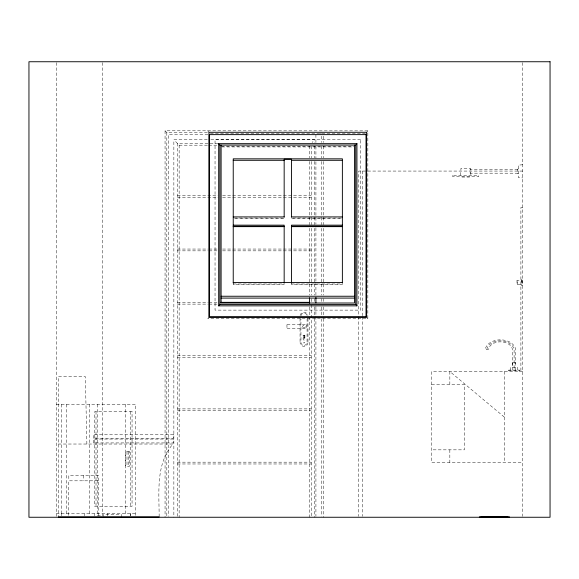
<?xml version="1.0" encoding="UTF-8"?>
<svg xmlns="http://www.w3.org/2000/svg" width="579" height="579" viewBox="0 0 579 579"><rect width="100%" height="100%" fill="white"/><g stroke="black" fill="none" stroke-linecap="round" stroke-linejoin="round"><path stroke-width="0.43" stroke-dasharray="2.9 2.17" d="M159.138 516.743C159.174 492.186 155.57 464.213 172.918 444.028L58.341 444.028M486.78 349.332C489.653 338.013 511.235 338.013 514.109 349.332L514.109 370.386M208.976 317.227L207.767 318.653L367.846 318.653L367.846 130.861L165.058 130.803L165.058 517.257M367.035 131.809L367.846 130.861M312.103 142.485L312.986 141.587M320.484 133.93L321.273 133.127M304.322 337.897L304.771 338.064M517.517 284.658L517.517 280.207M303.982 342.37C303.309 344.078 305.075 341.509 304.018 343.079M460.616 175.321L460.985 168.257L470.618 168.286L470.901 175.321M207.362 132.598L166.817 132.598L166.817 517.257M365.421 133.713L210.191 133.713L207.767 130.861M207.933 134.625L168.337 134.625L168.337 516.352M207.275 139.785L173.859 139.785L173.859 517.257M210.886 139.785L314.744 139.785L314.744 142.499M218.08 143.382L177.384 143.382L177.384 517.257M175.625 141.587L179.143 145.184L207.904 145.184M208.802 145.184L217.791 145.184M221.106 146.516L353.603 146.516M222.01 146.928L353.603 146.928M522.721 164.762L518.386 165.138L518.393 177.623L522.721 177.898M518.386 168.858C516.902 168.272 516.801 174.366 518.386 173.809M517.764 169.473L470.119 169.473L470.119 173.179L517.764 173.193M522.721 171.066L358.734 171.066L358.734 315.685M177.384 195.767L218.08 195.767M222.597 195.767L311.227 195.767M177.384 197.562L218.08 197.562M222.597 197.562L311.227 197.562M522.721 207.506L520.897 207.506L520.897 371.494M234.126 218.022L284.166 218.022L284.166 218.392L234.126 218.392M341.487 218.022L291.447 218.022L291.447 218.392L342.377 218.392M177.384 249.05L208.129 249.05M209.033 249.05L218.08 249.05M222.597 249.05L311.227 249.05M177.384 250.845L208.129 250.845M209.033 250.845L218.08 250.845M222.597 250.845L311.227 250.845M233.236 283.978L284.166 283.978L284.166 284.347L233.236 284.347L233.236 282.509M291.447 283.978L342.377 283.978L342.377 284.347L291.447 284.347L291.447 282.878M177.384 302.332L208.129 302.332M209.033 302.332L218.08 302.332M177.384 304.127L208.129 304.127M209.033 304.127L218.08 304.127M286.938 324.732L286.981 328.329M287.126 324.732L306.11 324.732M306.262 324.732L306.262 328.329M287.126 328.329L306.11 328.329M304.098 335.06C304.221 337.723 303.743 334.763 304.062 335.147M303.794 337.731L304.467 337.731M303.845 337.81L304.467 337.897M303.989 338.143L303.28 337.796M177.384 355.615L311.227 355.615M177.384 357.409L311.227 357.409M512.849 363.076L512.473 363.076L512.473 367.281M515.368 363.076L515.744 363.076M508.644 370.386L519.58 370.386M522.721 371.494L431.616 371.494L431.616 462.592L522.721 462.592M431.616 384.246L464.416 384.246L464.416 449.84L431.616 449.84M56.279 404.287L135.718 404.287L135.718 515.795M177.384 408.89L311.227 408.89M177.384 410.692L311.227 410.692M177.384 462.172L311.227 462.172M177.384 463.974L311.227 463.974M56.279 513.609L135.718 513.609M97.395 515.433L102.302 515.433M504.244 417.039L449.84 371.494L449.84 384.246M165.058 130.803L168.576 134.393M366.637 317.227L367.846 318.653M86.893 444.021L85.33 376.603L58.341 376.603L58.341 516.909M522.721 62.648L522.721 516.359M519.58 371.494L519.58 370.09L508.644 370.09L508.644 371.494M517.662 370.09L517.662 367.281L510.562 367.281L510.562 370.09M515.715 370.386L515.715 349.275C512.429 336.717 488.546 336.703 485.195 349.209L488.365 349.463C490.76 339.33 510.041 339.316 512.509 349.398L512.509 370.386M504.244 371.494L504.244 462.592M469.656 176.682L469.475 177.058L462.042 177.058L461.854 176.682M449.84 449.84L449.84 462.592M362.382 171.066L362.382 315.685M362.382 316.59L362.382 516.352M358.734 316.59L358.734 516.352M323.552 136.217L323.552 142.543M323.552 146.154L323.552 157.886M323.552 161.498L323.552 224.703M323.552 228.314L323.552 295.131M323.552 298.742L323.552 301.456M323.552 306.87L323.552 317.705M323.552 318.609L323.552 517.257M321.794 136.21L321.794 142.528M321.794 146.14L321.794 157.879M321.794 161.49L321.794 224.703M321.794 228.314L321.794 295.131M321.794 298.742L321.794 301.449M321.794 306.87L321.794 317.705M321.794 318.602L321.794 516.352M315.917 134.625L315.917 142.767M315.917 146.386L315.917 158.147M315.917 161.765L315.917 224.182M315.917 227.793L315.917 281.162M315.917 282.067L315.917 295.637M315.917 306.494L315.917 315.541M315.917 316.445L315.917 516.352M314.744 146.111L314.744 157.85M314.744 161.461L314.744 224.674M314.744 228.285L314.744 295.109M314.744 298.721L314.744 301.427M314.744 306.848L314.744 317.683M314.744 318.588L314.744 517.257M311.227 146.096L311.227 157.835M311.227 161.447L311.227 224.659M311.227 228.271L311.227 295.102M311.227 298.713L311.227 302.332M311.227 305.032L311.227 517.257M309.461 146.082L309.461 157.821M309.461 161.44L309.461 224.652M309.461 228.264L309.461 295.095M309.461 306.834L309.461 517.257M307.977 318.493L307.977 342.761M307.094 318.551L307.051 342.956A3.127 3.127 0 0 1 300.957 342.963L300.935 318.551M304.872 335.552A0.876 0.876 0 0 1 303.562 336.312A0.876 0.876 0 0 1 303.562 334.792A0.876 0.876 0 0 1 304.872 335.552L304.894 339.149A0.89 0.89 0 0 1 304.018 340.054A0.89 0.89 0 0 1 303.128 339.142L303.135 335.552M300.052 318.493L300.052 342.761M179.143 145.184L179.143 517.257M130.753 411.575L130.753 506.321M130.753 513.609L130.753 515.795M130.507 513.609L130.507 515.795M128.241 451.663L128.241 466.24M126.996 451.663L126.996 466.24M125.534 404.287L125.534 515.795M121.344 517.257L121.344 514.565L103.503 514.565L103.503 516.359M107.593 513.609L107.593 515.795M102.505 62.648L102.505 515.795M98.662 515.433L98.662 480.816L68.561 480.816L68.561 516.367M98.401 480.816L98.401 475.345L68.814 475.345L68.814 480.816M97.417 404.287L97.417 515.795M96.013 411.575L96.013 506.321M94.71 513.609L94.71 515.795M89.492 404.287L89.492 515.795M84.281 513.609L84.281 515.795M83.608 475.345L83.608 480.816M66.462 404.287L66.462 515.795M61.497 513.609L61.497 515.795M61.244 404.287L61.244 515.795M56.279 62.648L56.279 516.352M308.014 342.761A4.017 4.017 0 0 1 300.016 342.761M300.081 315.403A4.017 4.017 0 0 1 307.956 315.403M300.957 315.598A3.127 3.127 0 0 1 307.08 315.598M452.756 175.459L452.749 176.682L478.768 176.682L478.58 175.321L452.8 175.379M516.989 280.294L517.025 284.629L521.288 284.629L521.31 280.265L517.025 280.243M521.578 279.179L521.57 285.657L522.316 285.78L522.439 279.216L521.592 279.15M360.572 139.401L215.041 139.401L215.041 310.12L360.572 310.12L360.572 139.401M304.185 337.637L304.113 338.136L304.185 337.637M515.368 362.772L512.849 362.772L512.849 363.243L515.368 363.243L515.368 362.772M132.055 411.575L94.71 411.575L94.71 506.321L132.055 506.321L132.055 411.575M173.331 434.293L93.32 434.293L93.32 438.274L173.331 438.274L173.331 434.293M173.331 439.056L93.32 439.056L93.32 442.928L173.331 442.928L173.331 439.056M129.544 451.663L125.694 451.663L125.694 466.24L129.544 466.24L129.544 451.663M303.23 327.663A1.332 1.332 0 0 0 305.343 326.722A1.332 1.332 0 0 0 303.476 325.362A1.332 1.332 0 0 0 303.23 327.663"/><path stroke-width="0.87" d="M218.681 305.85L219.89 304.424L219.89 145.09L218.681 143.664L356.932 143.664L356.932 305.85L218.681 305.85L218.681 143.664M356.932 305.85L355.723 304.424L355.723 145.09L356.932 143.664M219.89 145.09L355.723 145.09M233.236 160.303L284.166 160.303M291.447 160.303L342.377 160.303M233.236 216.915L284.166 216.915M291.447 216.915L342.377 216.915M233.236 225.159L284.166 225.159L284.166 283.08M342.377 225.159L291.447 225.159L291.447 283.08M233.236 226.266L284.166 226.266M291.447 226.266L342.377 226.266M233.236 226.635L284.166 226.635M291.447 226.635L342.377 226.635M233.236 282.509L342.377 282.509M221.106 296.245L354.507 296.245M221.106 298.091L354.507 298.091M220.794 302.332L309.418 302.332M219.89 304.424L355.723 304.424M58.341 516.909L159.109 516.909M509.433 517.257L509.433 516.888L479.369 516.888L479.369 517.257M507.79 516.888L481.011 516.888M505.221 516.888L505.192 517.257M505.091 516.888L505.091 517.257M504.693 516.888L504.693 517.257M504.432 516.888L504.432 517.257M503.983 516.888L503.983 517.257M503.687 516.888L503.687 517.257M502.912 516.888L502.912 517.257M502.42 516.888L502.42 517.257M501.863 516.888L501.863 517.257M501.146 516.888L501.146 517.257M500.379 516.888L500.379 517.257M499.431 516.888L499.431 517.257M498.664 516.888L498.664 517.257M497.788 516.888L497.788 517.257M496.912 516.888L496.912 517.257M496.217 516.888L496.217 517.257L496.167 516.888M496.087 517.257L495.986 516.888L495.935 517.257M495.747 516.888L495.827 517.257M495.631 516.888L495.631 517.257M495.515 516.888L495.515 517.257M495.407 516.888L495.407 517.257M495.24 516.888L495.24 517.257M495.103 516.888L495.103 517.257M494.958 516.888L494.951 517.257M494.821 516.888L494.821 517.257M494.64 516.888L494.64 517.257M494.488 516.888L494.488 517.257M494.336 516.888L494.336 517.257M494.184 516.888L494.184 517.257M494.003 516.888L494.01 517.257M493.865 516.888L493.865 517.257M493.713 516.888L493.713 517.257M493.576 516.888L493.576 517.257M493.417 516.888L493.417 517.257M493.301 516.888L493.301 517.257M493.185 516.888L493.134 517.257M493.069 516.888L493.069 517.257M492.874 516.888L492.946 517.257M492.794 517.257L492.577 516.888M492.049 516.888L492.049 517.257M491.173 516.888L491.173 517.257M490.29 516.888L490.29 517.257M489.516 516.888L489.516 517.257M488.56 516.888L488.56 517.257M487.786 516.888L487.786 517.257M487.062 516.888L487.062 517.257M486.49 516.888L486.49 517.257M485.781 516.888L485.781 517.257M485.202 516.888L485.202 517.257M484.732 516.888L484.732 517.257M484.428 516.888L484.428 517.257M484.051 516.888L484.051 517.257M483.74 516.888L483.74 517.257M483.581 516.888L483.574 517.257M354.507 145.09L354.507 303.005L221.106 303.005L221.106 145.09M342.377 283.08L342.377 158.834L233.236 158.834L233.236 283.08M315.917 297.447L315.917 302.875M309.461 297.801L309.461 303.222M291.447 217.118L291.447 159.203L284.166 159.203L284.166 217.118M550.05 61.743L28.95 61.743L28.95 517.257L550.05 517.257L550.05 61.743M366.637 132.28L208.976 132.28L208.976 317.227L366.637 317.227L366.637 132.28M366.022 134.625L209.33 134.625L209.33 316.829L366.022 316.829L366.022 134.625"/></g></svg>
